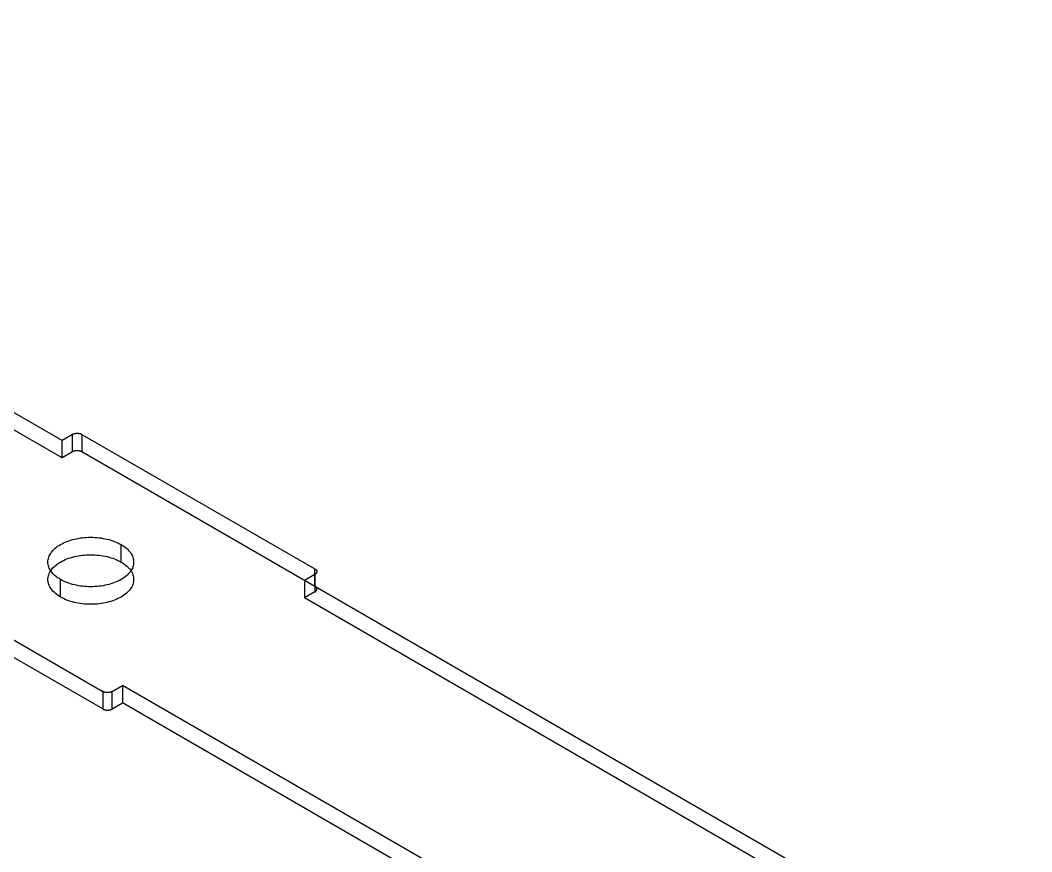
# Model space of a CAD drawing. Header units: inches. Extents: x 1.4 to 100.6, y 1.4 to 64.6.
# Drawn here: x 92.227 to 94.253, y 34.382 to 36.047 of the extents above; entities that cross this region are included whole.
import ezdxf

# ---------------------------------------------------------------- set-up
doc = ezdxf.new("R2010")
doc.units = ezdxf.units.IN
doc.header["$MEASUREMENT"] = 0

msp = doc.modelspace()

# ---------------------------------------------------------------- linework, layer by layer
at = {"layer": 'OUTLINE'}
for p, q in [((92.311, 35.2057), (90.8543, 36.0468)), ((92.311, 35.1707), (90.8543, 36.0117)), ((92.3318, 35.2177), (92.311, 35.2057)), ((92.3318, 35.2177), (92.3321, 35.2179)), ((92.3318, 35.1827), (92.3318, 35.2177)), ((92.3321, 35.2179), (92.3323, 35.218)), ((92.3323, 35.218), (92.3326, 35.2181)), ((92.3326, 35.2181), (92.3328, 35.2182)), ((92.3328, 35.2182), (92.3331, 35.2184)), ((92.3331, 35.2184), (92.3333, 35.2185)), ((92.3333, 35.2185), (92.3336, 35.2186)), ((92.3336, 35.2186), (92.3339, 35.2187)), ((92.3339, 35.2187), (92.3342, 35.2188)), ((92.3342, 35.2188), (92.3344, 35.2189)), ((92.3344, 35.2189), (92.3347, 35.219)), ((92.3347, 35.219), (92.335, 35.2191)), ((92.335, 35.2191), (92.3353, 35.2192)), ((92.3353, 35.2192), (92.3356, 35.2193)), ((92.3356, 35.2193), (92.3359, 35.2193)), ((92.3359, 35.2193), (92.3362, 35.2194)), ((92.3362, 35.2194), (92.3365, 35.2195)), ((92.3365, 35.2195), (92.3368, 35.2196)), ((92.3368, 35.2196), (92.3372, 35.2196)), ((92.3372, 35.2196), (92.3375, 35.2197)), ((92.3375, 35.2197), (92.3378, 35.2197)), ((92.3378, 35.2197), (92.3381, 35.2198)), ((92.3381, 35.2198), (92.3384, 35.2198)), ((92.3384, 35.2198), (92.3388, 35.2199)), ((92.3388, 35.2199), (92.3391, 35.2199)), ((92.3391, 35.2199), (92.3394, 35.2199)), ((92.3394, 35.2199), (92.3397, 35.22)), ((92.3397, 35.22), (92.3401, 35.22)), ((92.3401, 35.22), (92.3404, 35.22)), ((92.3404, 35.22), (92.3407, 35.22)), ((92.3407, 35.22), (92.3411, 35.22)), ((92.3411, 35.22), (92.3414, 35.22)), ((92.3414, 35.22), (92.3417, 35.22)), ((92.3417, 35.22), (92.3421, 35.22)), ((92.3421, 35.22), (92.3424, 35.22)), ((92.3424, 35.22), (92.3427, 35.22)), ((92.3427, 35.22), (92.3431, 35.22)), ((92.3431, 35.22), (92.3434, 35.2199)), ((92.3434, 35.2199), (92.3437, 35.2199)), ((92.3437, 35.2199), (92.344, 35.2199)), ((92.344, 35.2199), (92.3444, 35.2198)), ((92.3444, 35.2198), (92.3447, 35.2198)), ((92.3447, 35.2198), (92.345, 35.2197)), ((92.345, 35.2197), (92.3453, 35.2197)), ((92.3453, 35.2197), (92.3456, 35.2196)), ((92.3456, 35.2196), (92.346, 35.2196)), ((92.346, 35.2196), (92.3463, 35.2195)), ((92.3463, 35.2195), (92.3466, 35.2194)), ((92.3466, 35.2194), (92.3469, 35.2193)), ((92.3469, 35.2193), (92.3472, 35.2193)), ((92.3472, 35.2193), (92.3475, 35.2192)), ((92.3475, 35.2192), (92.3478, 35.2191)), ((92.3478, 35.2191), (92.3481, 35.219)), ((92.3481, 35.219), (92.3483, 35.2189)), ((92.3483, 35.2189), (92.3486, 35.2188)), ((92.3486, 35.2188), (92.3489, 35.2187)), ((92.3489, 35.2187), (92.3492, 35.2186)), ((92.3492, 35.2186), (92.3494, 35.2185)), ((92.3494, 35.2185), (92.3497, 35.2184)), ((92.3497, 35.2184), (92.35, 35.2182)), ((92.35, 35.2182), (92.3502, 35.2181)), ((92.3502, 35.2181), (92.3505, 35.218)), ((92.3505, 35.218), (92.3507, 35.2179)), ((92.3507, 35.2179), (92.351, 35.2177)), ((92.351, 35.2177), (92.8174, 34.9484)), ((92.351, 35.2177), (92.351, 35.1827)), ((92.311, 35.1707), (92.311, 35.2057)), ((92.3318, 35.1827), (92.311, 35.1707)), ((92.3321, 35.1828), (92.3318, 35.1827)), ((92.3323, 35.1829), (92.3321, 35.1828)), ((92.3326, 35.1831), (92.3323, 35.1829)), ((92.3328, 35.1832), (92.3326, 35.1831)), ((92.3331, 35.1833), (92.3328, 35.1832)), ((92.3333, 35.1834), (92.3331, 35.1833)), ((92.3336, 35.1835), (92.3333, 35.1834)), ((92.3339, 35.1837), (92.3336, 35.1835)), ((92.3342, 35.1838), (92.3339, 35.1837)), ((92.3344, 35.1839), (92.3342, 35.1838)), ((92.3347, 35.184), (92.3344, 35.1839)), ((92.335, 35.184), (92.3347, 35.184)), ((92.3353, 35.1841), (92.335, 35.184)), ((92.3356, 35.1842), (92.3353, 35.1841)), ((92.3359, 35.1843), (92.3356, 35.1842)), ((92.3362, 35.1844), (92.3359, 35.1843)), ((92.3365, 35.1844), (92.3362, 35.1844)), ((92.3368, 35.1845), (92.3365, 35.1844)), ((92.3372, 35.1846), (92.3368, 35.1845)), ((92.3375, 35.1846), (92.3372, 35.1846)), ((92.3378, 35.1847), (92.3375, 35.1846)), ((92.3381, 35.1847), (92.3378, 35.1847)), ((92.3384, 35.1848), (92.3381, 35.1847)), ((92.3388, 35.1848), (92.3384, 35.1848)), ((92.3391, 35.1849), (92.3388, 35.1848)), ((92.3394, 35.1849), (92.3391, 35.1849)), ((92.3397, 35.1849), (92.3394, 35.1849)), ((92.3401, 35.1849), (92.3397, 35.1849)), ((92.3404, 35.1849), (92.3401, 35.1849)), ((92.3407, 35.185), (92.3404, 35.1849)), ((92.3411, 35.185), (92.3407, 35.185)), ((92.3414, 35.185), (92.3411, 35.185)), ((92.3417, 35.185), (92.3414, 35.185)), ((92.3421, 35.185), (92.3417, 35.185)), ((92.3424, 35.1849), (92.3421, 35.185)), ((92.3427, 35.1849), (92.3424, 35.1849)), ((92.3431, 35.1849), (92.3427, 35.1849)), ((92.3434, 35.1849), (92.3431, 35.1849)), ((92.3437, 35.1849), (92.3434, 35.1849)), ((92.344, 35.1848), (92.3437, 35.1849)), ((92.3444, 35.1848), (92.344, 35.1848)), ((92.3447, 35.1847), (92.3444, 35.1848)), ((92.345, 35.1847), (92.3447, 35.1847)), ((92.3453, 35.1846), (92.345, 35.1847)), ((92.3456, 35.1846), (92.3453, 35.1846)), ((92.346, 35.1845), (92.3456, 35.1846)), ((92.3463, 35.1844), (92.346, 35.1845)), ((92.3466, 35.1844), (92.3463, 35.1844)), ((92.3469, 35.1843), (92.3466, 35.1844)), ((92.3472, 35.1842), (92.3469, 35.1843)), ((92.3475, 35.1841), (92.3472, 35.1842)), ((92.3478, 35.184), (92.3475, 35.1841)), ((92.3481, 35.184), (92.3478, 35.184)), ((92.3483, 35.1839), (92.3481, 35.184)), ((92.3486, 35.1838), (92.3483, 35.1839)), ((92.3489, 35.1837), (92.3486, 35.1838)), ((92.3492, 35.1835), (92.3489, 35.1837)), ((92.3494, 35.1834), (92.3492, 35.1835)), ((92.3497, 35.1833), (92.3494, 35.1834)), ((92.35, 35.1832), (92.3497, 35.1833)), ((92.3502, 35.1831), (92.35, 35.1832)), ((92.3505, 35.1829), (92.3502, 35.1831)), ((92.3507, 35.1828), (92.3505, 35.1829)), ((92.351, 35.1827), (92.3507, 35.1828)), ((92.8174, 34.9134), (92.351, 35.1827)), ((92.3397, 35.0089), (92.3437, 35.0096)), ((92.3437, 35.0096), (92.3478, 35.0103)), ((92.3478, 35.0103), (92.3519, 35.0108)), ((92.3519, 35.0108), (92.356, 35.0112)), ((92.356, 35.0112), (92.3602, 35.0115)), ((92.3602, 35.0115), (92.3644, 35.0117)), ((92.3644, 35.0117), (92.3686, 35.0118)), ((92.3686, 35.0118), (92.3728, 35.0117)), ((92.3728, 35.0117), (92.377, 35.0115)), ((92.377, 35.0115), (92.3812, 35.0112)), ((92.3812, 35.0112), (92.3854, 35.0108)), ((92.3854, 35.0108), (92.3895, 35.0103)), ((92.3895, 35.0103), (92.3935, 35.0096)), ((92.3935, 35.0096), (92.3975, 35.0089)), ((92.295, 34.9877), (92.2973, 34.9897)), ((92.2973, 34.9897), (92.2997, 34.9917)), ((92.2997, 34.9917), (92.3023, 34.9937)), ((92.3023, 34.9937), (92.305, 34.9955)), ((92.305, 34.9955), (92.3079, 34.9973)), ((92.3079, 34.9973), (92.311, 34.9989)), ((92.311, 34.9989), (92.3142, 35.0005)), ((92.3142, 35.0005), (92.3175, 35.002)), ((92.3175, 35.002), (92.3209, 35.0034)), ((92.3209, 35.0034), (92.3245, 35.0047)), ((92.3245, 35.0047), (92.3282, 35.0059)), ((92.3282, 35.0059), (92.3319, 35.007)), ((92.3319, 35.007), (92.3358, 35.008)), ((92.3358, 35.008), (92.3397, 35.0089)), ((92.3975, 35.0089), (92.4015, 35.008)), ((92.4015, 35.008), (92.4053, 35.007)), ((92.4053, 35.007), (92.4091, 35.0059)), ((92.4091, 35.0059), (92.4128, 35.0047)), ((92.4128, 35.0047), (92.4163, 35.0034)), ((92.4163, 35.0034), (92.4198, 35.002)), ((92.4198, 35.002), (92.4231, 35.0005)), ((92.4231, 35.0005), (92.4263, 34.9989)), ((92.4263, 34.9989), (92.4293, 34.9973)), ((92.4293, 34.9973), (92.4322, 34.9955)), ((92.4293, 34.9622), (92.4293, 34.9973)), ((92.4322, 34.9955), (92.435, 34.9937)), ((92.435, 34.9937), (92.4376, 34.9917)), ((92.4376, 34.9917), (92.44, 34.9897)), ((92.44, 34.9897), (92.4422, 34.9877)), ((91.9261, 34.9724), (92.3925, 34.7031)), ((92.2832, 34.9671), (92.2837, 34.9695)), ((92.2837, 34.9695), (92.2844, 34.9719)), ((92.2844, 34.9719), (92.2854, 34.9743)), ((92.2854, 34.9743), (92.2865, 34.9766)), ((92.2865, 34.9766), (92.2878, 34.9789)), ((92.2878, 34.9789), (92.2893, 34.9812)), ((92.2893, 34.9812), (92.291, 34.9834)), ((92.291, 34.9834), (92.2929, 34.9856)), ((92.2929, 34.9856), (92.295, 34.9877)), ((92.3209, 34.9684), (92.3245, 34.9697)), ((92.3245, 34.9697), (92.3282, 34.9709)), ((92.3282, 34.9709), (92.3319, 34.972)), ((92.3319, 34.972), (92.3358, 34.973)), ((92.3358, 34.973), (92.3397, 34.9738)), ((92.3397, 34.9738), (92.3437, 34.9746)), ((92.3437, 34.9746), (92.3478, 34.9752)), ((92.3478, 34.9752), (92.3519, 34.9758)), ((92.3519, 34.9758), (92.356, 34.9762)), ((92.356, 34.9762), (92.3602, 34.9765)), ((92.3602, 34.9765), (92.3644, 34.9767)), ((92.3644, 34.9767), (92.3686, 34.9767)), ((92.3686, 34.9767), (92.3728, 34.9767)), ((92.3728, 34.9767), (92.377, 34.9765)), ((92.377, 34.9765), (92.3812, 34.9762)), ((92.3812, 34.9762), (92.3854, 34.9758)), ((92.3854, 34.9758), (92.3895, 34.9752)), ((92.3895, 34.9752), (92.3935, 34.9746)), ((92.3935, 34.9746), (92.3975, 34.9738)), ((92.3975, 34.9738), (92.4015, 34.973)), ((92.4015, 34.973), (92.4053, 34.972)), ((92.4053, 34.972), (92.4091, 34.9709)), ((92.4091, 34.9709), (92.4128, 34.9697)), ((92.4128, 34.9697), (92.4163, 34.9684)), ((92.4422, 34.9877), (92.4443, 34.9856)), ((92.4443, 34.9856), (92.4462, 34.9834)), ((92.4462, 34.9834), (92.4479, 34.9812)), ((92.4479, 34.9812), (92.4494, 34.9789)), ((92.4494, 34.9789), (92.4508, 34.9766)), ((92.4508, 34.9766), (92.4519, 34.9743)), ((92.4519, 34.9743), (92.4528, 34.9719)), ((92.4528, 34.9719), (92.4535, 34.9695)), ((92.4535, 34.9695), (92.454, 34.9671)), ((92.2828, 34.9622), (92.2829, 34.9646)), ((92.2829, 34.9598), (92.2828, 34.9622)), ((92.2829, 34.9646), (92.2832, 34.9671)), ((92.2832, 34.9574), (92.2829, 34.9598)), ((92.2837, 34.9549), (92.2832, 34.9574)), ((92.2844, 34.9525), (92.2837, 34.9549)), ((92.2854, 34.9502), (92.2844, 34.9525)), ((92.2865, 34.9478), (92.2854, 34.9502)), ((92.2893, 34.9461), (92.291, 34.9484)), ((92.291, 34.9484), (92.2929, 34.9505)), ((92.2929, 34.9505), (92.295, 34.9527)), ((92.295, 34.9527), (92.2973, 34.9547)), ((92.2973, 34.9547), (92.2997, 34.9567)), ((92.2997, 34.9567), (92.3023, 34.9586)), ((92.3023, 34.9586), (92.305, 34.9605)), ((92.305, 34.9605), (92.3079, 34.9622)), ((92.3079, 34.9622), (92.311, 34.9639)), ((92.311, 34.9639), (92.3142, 34.9655)), ((92.3142, 34.9655), (92.3175, 34.967)), ((92.3175, 34.967), (92.3209, 34.9684)), ((92.4163, 34.9684), (92.4198, 34.967)), ((92.4198, 34.967), (92.4231, 34.9655)), ((92.4231, 34.9655), (92.4263, 34.9639)), ((92.4263, 34.9639), (92.4293, 34.9622)), ((92.4293, 34.9622), (92.4322, 34.9605)), ((92.4322, 34.9605), (92.435, 34.9586)), ((92.435, 34.9586), (92.4376, 34.9567)), ((92.4376, 34.9567), (92.44, 34.9547)), ((92.44, 34.9547), (92.4422, 34.9527)), ((92.4422, 34.9527), (92.4443, 34.9505)), ((92.4443, 34.9505), (92.4462, 34.9484)), ((92.4462, 34.9484), (92.4479, 34.9461)), ((92.4519, 34.9502), (92.4508, 34.9478)), ((92.4528, 34.9525), (92.4519, 34.9502)), ((92.4535, 34.9549), (92.4528, 34.9525)), ((92.454, 34.9574), (92.4535, 34.9549)), ((92.454, 34.9671), (92.4544, 34.9646)), ((92.4544, 34.9598), (92.454, 34.9574)), ((92.4544, 34.9646), (92.4545, 34.9622)), ((92.4545, 34.9622), (92.4544, 34.9598)), ((92.8174, 34.9484), (92.8176, 34.9483)), ((92.8174, 34.9134), (92.8174, 34.9484)), ((92.3925, 34.6681), (91.9261, 34.9374)), ((92.2828, 34.9272), (92.2829, 34.9296)), ((92.2829, 34.9296), (92.2832, 34.932)), ((92.2832, 34.932), (92.2837, 34.9344)), ((92.2837, 34.9344), (92.2844, 34.9368)), ((92.2844, 34.9368), (92.2854, 34.9392)), ((92.2854, 34.9392), (92.2865, 34.9416)), ((92.2878, 34.9455), (92.2865, 34.9478)), ((92.2865, 34.9416), (92.2878, 34.9439)), ((92.2878, 34.9439), (92.2893, 34.9461)), ((92.2893, 34.9433), (92.2878, 34.9455)), ((92.291, 34.941), (92.2893, 34.9433)), ((92.2929, 34.9389), (92.291, 34.941)), ((92.295, 34.9367), (92.2929, 34.9389)), ((92.2973, 34.9347), (92.295, 34.9367)), ((92.2997, 34.9327), (92.2973, 34.9347)), ((92.3023, 34.9308), (92.2997, 34.9327)), ((92.305, 34.9289), (92.3023, 34.9308)), ((92.3079, 34.9272), (92.305, 34.9289)), ((92.4322, 34.9289), (92.4293, 34.9272)), ((92.435, 34.9308), (92.4322, 34.9289)), ((92.4376, 34.9327), (92.435, 34.9308)), ((92.44, 34.9347), (92.4376, 34.9327)), ((92.4422, 34.9367), (92.44, 34.9347)), ((92.4443, 34.9389), (92.4422, 34.9367)), ((92.4462, 34.941), (92.4443, 34.9389)), ((92.4479, 34.9433), (92.4462, 34.941)), ((92.4479, 34.9461), (92.4494, 34.9439)), ((92.4494, 34.9455), (92.4479, 34.9433)), ((92.4508, 34.9478), (92.4494, 34.9455)), ((92.4494, 34.9439), (92.4508, 34.9416)), ((92.4508, 34.9416), (92.4519, 34.9392)), ((92.4519, 34.9392), (92.4528, 34.9368)), ((92.4528, 34.9368), (92.4535, 34.9344)), ((92.4535, 34.9344), (92.454, 34.932)), ((92.454, 34.932), (92.4544, 34.9296)), ((92.4544, 34.9296), (92.4545, 34.9272)), ((92.8174, 34.9374), (92.7966, 34.9254)), ((92.8176, 34.9375), (92.8174, 34.9374)), ((92.8174, 34.9374), (92.8174, 34.9023)), ((92.8176, 34.9483), (92.8179, 34.9481)), ((92.8179, 34.9377), (92.8176, 34.9375)), ((92.8179, 34.9481), (92.8181, 34.948)), ((92.8181, 34.9378), (92.8179, 34.9377)), ((92.8181, 34.948), (92.8183, 34.9478)), ((92.8183, 34.9379), (92.8181, 34.9378)), ((92.8183, 34.9478), (92.8185, 34.9477)), ((92.8185, 34.9381), (92.8183, 34.9379)), ((92.8185, 34.9477), (92.8187, 34.9475)), ((92.8187, 34.9382), (92.8185, 34.9381)), ((92.8187, 34.9475), (92.8189, 34.9474)), ((92.8189, 34.9384), (92.8187, 34.9382)), ((92.8189, 34.9474), (92.8191, 34.9472)), ((92.8191, 34.9386), (92.8189, 34.9384)), ((92.8191, 34.9472), (92.8193, 34.9471)), ((92.8193, 34.9387), (92.8191, 34.9386)), ((92.8193, 34.9471), (92.8194, 34.9469)), ((92.8194, 34.9389), (92.8193, 34.9387)), ((92.8194, 34.9469), (92.8196, 34.9467)), ((92.8196, 34.939), (92.8194, 34.9389)), ((92.8196, 34.9467), (92.8198, 34.9466)), ((92.8198, 34.9392), (92.8196, 34.939)), ((92.8198, 34.9466), (92.8199, 34.9464)), ((92.8199, 34.9394), (92.8198, 34.9392)), ((92.8199, 34.9464), (92.8201, 34.9462)), ((92.8201, 34.9396), (92.8199, 34.9394)), ((92.8201, 34.9462), (92.8202, 34.9461)), ((92.8202, 34.9397), (92.8201, 34.9396)), ((92.8202, 34.9461), (92.8203, 34.9459)), ((92.8203, 34.9399), (92.8202, 34.9397)), ((92.8203, 34.9459), (92.8205, 34.9457)), ((92.8205, 34.9401), (92.8203, 34.9399)), ((92.8205, 34.9457), (92.8206, 34.9455)), ((92.8206, 34.9403), (92.8205, 34.9401)), ((92.8206, 34.9455), (92.8207, 34.9453)), ((92.8207, 34.9404), (92.8206, 34.9403)), ((92.8207, 34.9453), (92.8208, 34.9452)), ((92.8208, 34.9406), (92.8207, 34.9404)), ((92.8208, 34.9452), (92.8209, 34.945)), ((92.8209, 34.9408), (92.8208, 34.9406)), ((92.8209, 34.945), (92.821, 34.9448)), ((92.821, 34.941), (92.8209, 34.9408)), ((92.821, 34.9448), (92.821, 34.9446)), ((92.821, 34.9446), (92.8211, 34.9444)), ((92.8211, 34.9414), (92.821, 34.9412)), ((92.821, 34.9412), (92.821, 34.941)), ((92.8211, 34.9444), (92.8212, 34.9442)), ((92.8212, 34.9416), (92.8211, 34.9414)), ((92.8212, 34.9442), (92.8212, 34.944)), ((92.8212, 34.944), (92.8213, 34.9438)), ((92.8213, 34.9419), (92.8212, 34.9417)), ((92.8212, 34.9417), (92.8212, 34.9416)), ((92.8213, 34.9438), (92.8213, 34.9437)), ((92.8213, 34.9437), (92.8213, 34.9435)), ((92.8213, 34.9435), (92.8213, 34.9433)), ((92.8213, 34.9433), (92.8214, 34.9431)), ((92.8214, 34.9427), (92.8213, 34.9425)), ((92.8213, 34.9425), (92.8213, 34.9423)), ((92.8213, 34.9423), (92.8213, 34.9421)), ((92.8213, 34.9421), (92.8213, 34.9419)), ((92.8214, 34.9431), (92.8214, 34.9429)), ((92.8214, 34.9429), (92.8214, 34.9427)), ((92.2829, 34.9247), (92.2828, 34.9272)), ((92.2832, 34.9223), (92.2829, 34.9247)), ((92.2837, 34.9199), (92.2832, 34.9223)), ((92.2844, 34.9175), (92.2837, 34.9199)), ((92.2854, 34.9151), (92.2844, 34.9175)), ((92.2865, 34.9128), (92.2854, 34.9151)), ((92.2878, 34.9105), (92.2865, 34.9128)), ((92.2893, 34.9082), (92.2878, 34.9105)), ((92.291, 34.906), (92.2893, 34.9082)), ((92.311, 34.9255), (92.3079, 34.9272)), ((92.3079, 34.8921), (92.3079, 34.9272)), ((92.3142, 34.9239), (92.311, 34.9255)), ((92.3175, 34.9224), (92.3142, 34.9239)), ((92.3209, 34.921), (92.3175, 34.9224)), ((92.3245, 34.9197), (92.3209, 34.921)), ((92.3282, 34.9185), (92.3245, 34.9197)), ((92.3319, 34.9174), (92.3282, 34.9185)), ((92.3358, 34.9164), (92.3319, 34.9174)), ((92.3397, 34.9156), (92.3358, 34.9164)), ((92.3437, 34.9148), (92.3397, 34.9156)), ((92.3478, 34.9141), (92.3437, 34.9148)), ((92.3519, 34.9136), (92.3478, 34.9141)), ((92.356, 34.9132), (92.3519, 34.9136)), ((92.3602, 34.9129), (92.356, 34.9132)), ((92.3644, 34.9127), (92.3602, 34.9129)), ((92.3686, 34.9127), (92.3644, 34.9127)), ((92.3728, 34.9127), (92.3686, 34.9127)), ((92.377, 34.9129), (92.3728, 34.9127)), ((92.3812, 34.9132), (92.377, 34.9129)), ((92.3854, 34.9136), (92.3812, 34.9132)), ((92.3895, 34.9141), (92.3854, 34.9136)), ((92.3935, 34.9148), (92.3895, 34.9141)), ((92.3975, 34.9156), (92.3935, 34.9148)), ((92.4015, 34.9164), (92.3975, 34.9156)), ((92.4053, 34.9174), (92.4015, 34.9164)), ((92.4091, 34.9185), (92.4053, 34.9174)), ((92.4128, 34.9197), (92.4091, 34.9185)), ((92.4163, 34.921), (92.4128, 34.9197)), ((92.4198, 34.9224), (92.4163, 34.921)), ((92.4231, 34.9239), (92.4198, 34.9224)), ((92.4263, 34.9255), (92.4231, 34.9239)), ((92.4293, 34.9272), (92.4263, 34.9255)), ((92.4479, 34.9082), (92.4462, 34.906)), ((92.4494, 34.9105), (92.4479, 34.9082)), ((92.4508, 34.9128), (92.4494, 34.9105)), ((92.4519, 34.9151), (92.4508, 34.9128)), ((92.4528, 34.9175), (92.4519, 34.9151)), ((92.4535, 34.9199), (92.4528, 34.9175)), ((92.454, 34.9223), (92.4535, 34.9199)), ((92.4544, 34.9247), (92.454, 34.9223)), ((92.4545, 34.9272), (92.4544, 34.9247)), ((94.2533, 34.0843), (92.7966, 34.9254)), ((92.7966, 34.9254), (92.7966, 34.8903)), ((92.8176, 34.9132), (92.8174, 34.9134)), ((92.8179, 34.9131), (92.8176, 34.9132)), ((92.8181, 34.9129), (92.8179, 34.9131)), ((92.8183, 34.9128), (92.8181, 34.9129)), ((92.8185, 34.9126), (92.8183, 34.9128)), ((92.8187, 34.9125), (92.8185, 34.9126)), ((92.8189, 34.9123), (92.8187, 34.9125)), ((92.8191, 34.9122), (92.8189, 34.9123)), ((92.8193, 34.912), (92.8191, 34.9122)), ((92.8194, 34.9119), (92.8193, 34.912)), ((92.8196, 34.9117), (92.8194, 34.9119)), ((92.8198, 34.9115), (92.8196, 34.9117)), ((92.8199, 34.9114), (92.8198, 34.9115)), ((92.8201, 34.9112), (92.8199, 34.9114)), ((92.8202, 34.911), (92.8201, 34.9112)), ((92.8203, 34.9108), (92.8202, 34.911)), ((92.8205, 34.9107), (92.8203, 34.9108)), ((92.8206, 34.9105), (92.8205, 34.9107)), ((92.8207, 34.9103), (92.8206, 34.9105)), ((92.8208, 34.9101), (92.8207, 34.9103)), ((92.8209, 34.9099), (92.8208, 34.9101)), ((92.821, 34.9097), (92.8209, 34.9099)), ((92.821, 34.9096), (92.821, 34.9097)), ((92.8211, 34.9094), (92.821, 34.9096)), ((92.8212, 34.9092), (92.8211, 34.9094)), ((92.8212, 34.909), (92.8212, 34.9092)), ((92.8213, 34.9088), (92.8212, 34.909)), ((92.8213, 34.9086), (92.8213, 34.9088)), ((92.8213, 34.9084), (92.8213, 34.9086)), ((92.8213, 34.9082), (92.8213, 34.9084)), ((92.8214, 34.908), (92.8213, 34.9082)), ((92.8214, 34.9078), (92.8214, 34.908)), ((92.8214, 34.9077), (92.8214, 34.9078)), ((92.2929, 34.9038), (92.291, 34.906)), ((92.295, 34.9017), (92.2929, 34.9038)), ((92.2973, 34.8996), (92.295, 34.9017)), ((92.2997, 34.8976), (92.2973, 34.8996)), ((92.3023, 34.8957), (92.2997, 34.8976)), ((92.305, 34.8939), (92.3023, 34.8957)), ((92.3079, 34.8921), (92.305, 34.8939)), ((92.311, 34.8905), (92.3079, 34.8921)), ((92.3142, 34.8889), (92.311, 34.8905)), ((92.3175, 34.8874), (92.3142, 34.8889)), ((92.4231, 34.8889), (92.4198, 34.8874)), ((92.4263, 34.8905), (92.4231, 34.8889)), ((92.4293, 34.8921), (92.4263, 34.8905)), ((92.4322, 34.8939), (92.4293, 34.8921)), ((92.435, 34.8957), (92.4322, 34.8939)), ((92.4376, 34.8976), (92.435, 34.8957)), ((92.44, 34.8996), (92.4376, 34.8976)), ((92.4422, 34.9017), (92.44, 34.8996)), ((92.4443, 34.9038), (92.4422, 34.9017)), ((92.4462, 34.906), (92.4443, 34.9038)), ((92.8174, 34.9023), (92.7966, 34.8903)), ((94.2533, 34.0493), (92.7966, 34.8903)), ((92.8174, 34.9023), (92.8176, 34.9025)), ((92.8176, 34.9025), (92.8179, 34.9026)), ((92.8179, 34.9026), (92.8181, 34.9028)), ((92.8181, 34.9028), (92.8183, 34.9029)), ((92.8183, 34.9029), (92.8185, 34.903)), ((92.8185, 34.903), (92.8187, 34.9032)), ((92.8187, 34.9032), (92.8189, 34.9034)), ((92.8189, 34.9034), (92.8191, 34.9035)), ((92.8191, 34.9035), (92.8193, 34.9037)), ((92.8193, 34.9037), (92.8194, 34.9038)), ((92.8194, 34.9038), (92.8196, 34.904)), ((92.8196, 34.904), (92.8198, 34.9042)), ((92.8198, 34.9042), (92.8199, 34.9043)), ((92.8199, 34.9043), (92.8201, 34.9045)), ((92.8201, 34.9045), (92.8202, 34.9047)), ((92.8202, 34.9047), (92.8203, 34.9049)), ((92.8203, 34.9049), (92.8205, 34.905)), ((92.8205, 34.905), (92.8206, 34.9052)), ((92.8206, 34.9052), (92.8207, 34.9054)), ((92.8207, 34.9054), (92.8208, 34.9056)), ((92.8208, 34.9056), (92.8209, 34.9058)), ((92.8209, 34.9058), (92.821, 34.906)), ((92.821, 34.9061), (92.8211, 34.9063)), ((92.821, 34.906), (92.821, 34.9061)), ((92.8211, 34.9063), (92.8212, 34.9065)), ((92.8212, 34.9067), (92.8213, 34.9069)), ((92.8212, 34.9065), (92.8212, 34.9067)), ((92.8213, 34.9075), (92.8214, 34.9077)), ((92.8213, 34.9073), (92.8213, 34.9075)), ((92.8213, 34.9071), (92.8213, 34.9073)), ((92.8213, 34.9069), (92.8213, 34.9071)), ((92.3209, 34.886), (92.3175, 34.8874)), ((92.3245, 34.8847), (92.3209, 34.886)), ((92.3282, 34.8835), (92.3245, 34.8847)), ((92.3319, 34.8824), (92.3282, 34.8835)), ((92.3358, 34.8814), (92.3319, 34.8824)), ((92.3397, 34.8805), (92.3358, 34.8814)), ((92.3437, 34.8797), (92.3397, 34.8805)), ((92.3478, 34.8791), (92.3437, 34.8797)), ((92.3519, 34.8786), (92.3478, 34.8791)), ((92.356, 34.8781), (92.3519, 34.8786)), ((92.3602, 34.8779), (92.356, 34.8781)), ((92.3644, 34.8777), (92.3602, 34.8779)), ((92.3686, 34.8776), (92.3644, 34.8777)), ((92.3728, 34.8777), (92.3686, 34.8776)), ((92.377, 34.8779), (92.3728, 34.8777)), ((92.3812, 34.8781), (92.377, 34.8779)), ((92.3854, 34.8786), (92.3812, 34.8781)), ((92.3895, 34.8791), (92.3854, 34.8786)), ((92.3935, 34.8797), (92.3895, 34.8791)), ((92.3975, 34.8805), (92.3935, 34.8797)), ((92.4015, 34.8814), (92.3975, 34.8805)), ((92.4053, 34.8824), (92.4015, 34.8814)), ((92.4091, 34.8835), (92.4053, 34.8824)), ((92.4128, 34.8847), (92.4091, 34.8835)), ((92.4163, 34.886), (92.4128, 34.8847)), ((92.4198, 34.8874), (92.4163, 34.886)), ((92.4117, 34.7031), (92.4324, 34.7151)), ((92.4324, 34.7151), (92.4324, 34.6801)), ((93.8891, 33.8741), (92.4324, 34.7151)), ((92.3925, 34.7031), (92.3925, 34.6681)), ((92.3928, 34.703), (92.3925, 34.7031)), ((92.393, 34.7028), (92.3928, 34.703)), ((92.3933, 34.7027), (92.393, 34.7028)), ((92.3935, 34.7026), (92.3933, 34.7027)), ((92.3938, 34.7025), (92.3935, 34.7026)), ((92.394, 34.7024), (92.3938, 34.7025)), ((92.3943, 34.7022), (92.394, 34.7024)), ((92.3946, 34.7021), (92.3943, 34.7022)), ((92.3949, 34.702), (92.3946, 34.7021)), ((92.3951, 34.7019), (92.3949, 34.702)), ((92.3954, 34.7018), (92.3951, 34.7019)), ((92.3957, 34.7017), (92.3954, 34.7018)), ((92.396, 34.7017), (92.3957, 34.7017)), ((92.3963, 34.7016), (92.396, 34.7017)), ((92.3966, 34.7015), (92.3963, 34.7016)), ((92.3969, 34.7014), (92.3966, 34.7015)), ((92.3972, 34.7013), (92.3969, 34.7014)), ((92.3975, 34.7013), (92.3972, 34.7013)), ((92.3979, 34.7012), (92.3975, 34.7013)), ((92.3982, 34.7012), (92.3979, 34.7012)), ((92.3985, 34.7011), (92.3982, 34.7012)), ((92.3988, 34.7011), (92.3985, 34.7011)), ((92.3991, 34.701), (92.3988, 34.7011)), ((92.3995, 34.701), (92.3991, 34.701)), ((92.3998, 34.7009), (92.3995, 34.701)), ((92.4001, 34.7009), (92.3998, 34.7009)), ((92.4004, 34.7009), (92.4001, 34.7009)), ((92.4008, 34.7009), (92.4004, 34.7009)), ((92.4011, 34.7008), (92.4008, 34.7009)), ((92.4014, 34.7008), (92.4011, 34.7008)), ((92.4018, 34.7008), (92.4014, 34.7008)), ((92.4021, 34.7008), (92.4018, 34.7008)), ((92.4024, 34.7008), (92.4021, 34.7008)), ((92.4028, 34.7008), (92.4024, 34.7008)), ((92.4031, 34.7008), (92.4028, 34.7008)), ((92.4034, 34.7009), (92.4031, 34.7008)), ((92.4037, 34.7009), (92.4034, 34.7009)), ((92.4041, 34.7009), (92.4037, 34.7009)), ((92.4044, 34.7009), (92.4041, 34.7009)), ((92.4047, 34.701), (92.4044, 34.7009)), ((92.4051, 34.701), (92.4047, 34.701)), ((92.4054, 34.7011), (92.4051, 34.701)), ((92.4057, 34.7011), (92.4054, 34.7011)), ((92.406, 34.7012), (92.4057, 34.7011)), ((92.4063, 34.7012), (92.406, 34.7012)), ((92.4066, 34.7013), (92.4063, 34.7012)), ((92.407, 34.7013), (92.4066, 34.7013)), ((92.4073, 34.7014), (92.407, 34.7013)), ((92.4076, 34.7015), (92.4073, 34.7014)), ((92.4079, 34.7016), (92.4076, 34.7015)), ((92.4082, 34.7017), (92.4079, 34.7016)), ((92.4085, 34.7017), (92.4082, 34.7017)), ((92.4088, 34.7018), (92.4085, 34.7017)), ((92.409, 34.7019), (92.4088, 34.7018)), ((92.4093, 34.702), (92.409, 34.7019)), ((92.4096, 34.7021), (92.4093, 34.702)), ((92.4099, 34.7022), (92.4096, 34.7021)), ((92.4101, 34.7024), (92.4099, 34.7022)), ((92.4104, 34.7025), (92.4101, 34.7024)), ((92.4107, 34.7026), (92.4104, 34.7025)), ((92.4109, 34.7027), (92.4107, 34.7026)), ((92.4112, 34.7028), (92.4109, 34.7027)), ((92.4114, 34.703), (92.4112, 34.7028)), ((92.4117, 34.7031), (92.4114, 34.703)), ((92.4117, 34.6681), (92.4117, 34.7031)), ((92.3925, 34.6681), (92.3928, 34.6679)), ((92.3928, 34.6679), (92.393, 34.6678)), ((92.393, 34.6678), (92.3933, 34.6677)), ((92.3933, 34.6677), (92.3935, 34.6675)), ((92.3935, 34.6675), (92.3938, 34.6674)), ((92.3938, 34.6674), (92.394, 34.6673)), ((92.394, 34.6673), (92.3943, 34.6672)), ((92.3943, 34.6672), (92.3946, 34.6671)), ((92.3946, 34.6671), (92.3949, 34.667)), ((92.3949, 34.667), (92.3951, 34.6669)), ((92.3951, 34.6669), (92.3954, 34.6668)), ((92.3954, 34.6668), (92.3957, 34.6667)), ((92.3957, 34.6667), (92.396, 34.6666)), ((92.396, 34.6666), (92.3963, 34.6665)), ((92.3963, 34.6665), (92.3966, 34.6664)), ((92.3966, 34.6664), (92.3969, 34.6664)), ((92.3969, 34.6664), (92.3972, 34.6663)), ((92.3972, 34.6663), (92.3975, 34.6662)), ((92.3975, 34.6662), (92.3979, 34.6662)), ((92.3979, 34.6662), (92.3982, 34.6661)), ((92.3982, 34.6661), (92.3985, 34.6661)), ((92.3985, 34.6661), (92.3988, 34.666)), ((92.3988, 34.666), (92.3991, 34.666)), ((92.3991, 34.666), (92.3995, 34.6659)), ((92.3995, 34.6659), (92.3998, 34.6659)), ((92.3998, 34.6659), (92.4001, 34.6659)), ((92.4001, 34.6659), (92.4004, 34.6658)), ((92.4004, 34.6658), (92.4008, 34.6658)), ((92.4008, 34.6658), (92.4011, 34.6658)), ((92.4011, 34.6658), (92.4014, 34.6658)), ((92.4014, 34.6658), (92.4018, 34.6658)), ((92.4018, 34.6658), (92.4021, 34.6658)), ((92.4021, 34.6658), (92.4024, 34.6658)), ((92.4024, 34.6658), (92.4028, 34.6658)), ((92.4028, 34.6658), (92.4031, 34.6658)), ((92.4031, 34.6658), (92.4034, 34.6658)), ((92.4034, 34.6658), (92.4037, 34.6658)), ((92.4037, 34.6658), (92.4041, 34.6659)), ((92.4041, 34.6659), (92.4044, 34.6659)), ((92.4044, 34.6659), (92.4047, 34.6659)), ((92.4047, 34.6659), (92.4051, 34.666)), ((92.4051, 34.666), (92.4054, 34.666)), ((92.4054, 34.666), (92.4057, 34.6661)), ((92.4057, 34.6661), (92.406, 34.6661)), ((92.406, 34.6661), (92.4063, 34.6662)), ((92.4063, 34.6662), (92.4066, 34.6662)), ((92.4066, 34.6662), (92.407, 34.6663)), ((92.407, 34.6663), (92.4073, 34.6664)), ((92.4073, 34.6664), (92.4076, 34.6664)), ((92.4076, 34.6664), (92.4079, 34.6665)), ((92.4079, 34.6665), (92.4082, 34.6666)), ((92.4082, 34.6666), (92.4085, 34.6667)), ((92.4085, 34.6667), (92.4088, 34.6668)), ((92.4088, 34.6668), (92.409, 34.6669)), ((92.409, 34.6669), (92.4093, 34.667)), ((92.4093, 34.667), (92.4096, 34.6671)), ((92.4096, 34.6671), (92.4099, 34.6672)), ((92.4099, 34.6672), (92.4101, 34.6673)), ((92.4101, 34.6673), (92.4104, 34.6674)), ((92.4104, 34.6674), (92.4107, 34.6675)), ((92.4107, 34.6675), (92.4109, 34.6677)), ((92.4109, 34.6677), (92.4112, 34.6678)), ((92.4112, 34.6678), (92.4114, 34.6679)), ((92.4114, 34.6679), (92.4117, 34.6681)), ((92.4117, 34.6681), (92.4324, 34.6801)), ((93.8891, 33.839), (92.4324, 34.6801))]:
    msp.add_line(p, q, dxfattribs=at)

doc.saveas('drawing.dxf')
